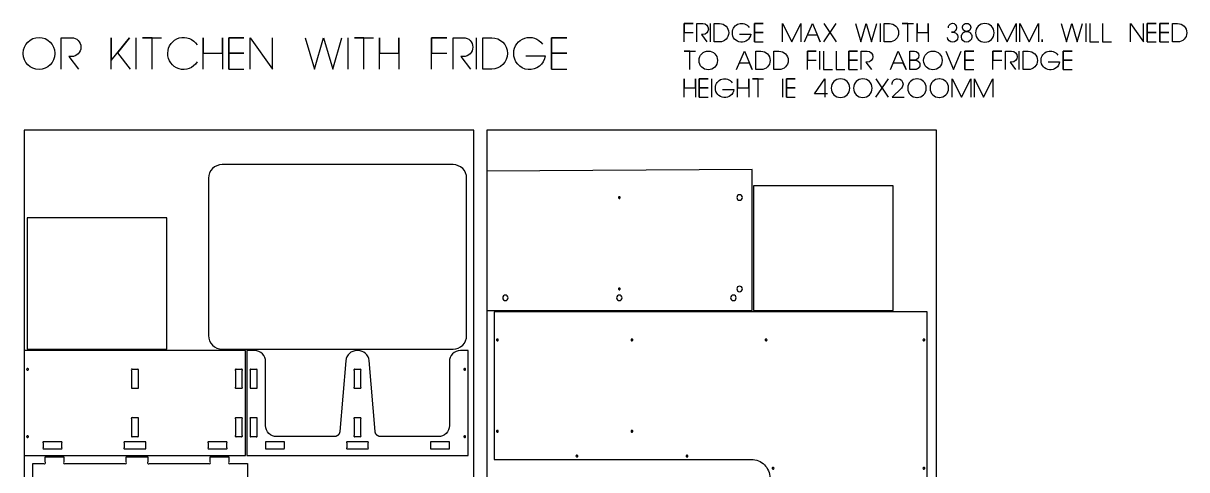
# Model space of a CAD drawing. Extents: x -841 to 7008, y -577 to 2808.
# Drawn here: x 3749 to 6905, y 1520 to 2730 of the extents above; entities that cross this region are included whole.
import ezdxf

# ---------------------------------------------------------------- set-up
doc = ezdxf.new("R2010")
doc.units = 0
for name, color, linetype in [('LAYER_1', 18, 'CONTINUOUS'), ('T5_LOGOLAYER_20', 18, 'CONTINUOUS'), ('T5_LOGOLAYER_21', 18, 'CONTINUOUS')]:
    doc.layers.add(name, color=color, linetype=linetype)

msp = doc.modelspace()

# ---------------------------------------------------------------- linework, layer by layer
at = {"layer": 'LAYER_1'}
for points in [[(5006.4, 0), (6226.4, 0), (6226.4, 2440), (5006.4, 2440)], [(5730.4, 1952), (6109.4, 1952), (6109.4, 2289.5), (5730.4, 2289.5)]]:
    msp.add_lwpolyline(points, close=True, dxfattribs=at)
for points in [[(5006.4, 1952), (5726.4, 1952, 0.000004), (5726.4, 2334), (5006.4, 2329)], [(5368.7, 2257.8, 0.414214), (5366.4, 2260.1, 0.414214), (5364.1, 2257.8, 0.414214), (5366.4, 2255.5, 0.414214)], [(5692.4, 2265.3, 0.414214), (5684.9, 2257.8, 0.414214), (5692.4, 2250.3, 0.414214), (5699.9, 2257.8, 0.414214)], [(5064.6, 1986, 0.414214), (5057.2, 1993.4, 0.414214), (5049.8, 1986, 0.414214), (5057.2, 1978.6, 0.414214)], [(5373.8, 1986, 0.414214), (5366.4, 1993.4, 0.414214), (5359, 1986, 0.414214), (5366.4, 1978.6, 0.414214)], [(5368.7, 2010.2, 0.414214), (5366.4, 2012.5, 0.414214), (5364.1, 2010.2, 0.414214), (5366.4, 2007.9, 0.414214)], [(5675.6, 1993.5, 0.414214), (5668.1, 1986, 0.414214), (5675.6, 1978.5, 0.414214), (5683.1, 1986, 0.414214)], [(5692.4, 2017.7, 0.414214), (5684.9, 2010.2, 0.414214), (5692.4, 2002.7, 0.414214), (5699.9, 2010.2, 0.414214)], [(6201.4, 1948), (5026.4, 1948), (5026.4, 1548), (5724.4, 1548, -0.414214), (5774.4, 1498), (5774.4, 1448), (6201.4, 1448)], [(5035.4, 1874.3, 0.414214), (5032.9, 1871.8, 0.414214), (5035.4, 1869.3, 0.414214), (5037.9, 1871.8, 0.414214)], [(5400.4, 1874.3, 0.414214), (5397.9, 1871.8, 0.414214), (5400.4, 1869.3, 0.414214), (5402.9, 1871.8, 0.414214)], [(5764.4, 1874.3, 0.414214), (5761.9, 1871.8, 0.414214), (5764.4, 1869.3, 0.414214), (5766.9, 1871.8, 0.414214)], [(6192.4, 1874.3, 0.414214), (6189.9, 1871.8, 0.414214), (6192.4, 1869.3, 0.414214), (6194.9, 1871.8, 0.414214)], [(5035.4, 1626.7, 0.414214), (5032.9, 1624.2, 0.414214), (5035.4, 1621.7, 0.414214), (5037.9, 1624.2, 0.414214)], [(5400.4, 1626.7, 0.414214), (5397.9, 1624.2, 0.414214), (5400.4, 1621.7, 0.414214), (5402.9, 1624.2, 0.414214)], [(5251.1, 1559.5, 0.414214), (5248.6, 1557, 0.414214), (5251.1, 1554.5, 0.414214), (5253.6, 1557, 0.414214)], [(5549.8, 1559.5, 0.414214), (5547.3, 1557, 0.414214), (5549.8, 1554.5, 0.414214), (5552.3, 1557, 0.414214)], [(5783.4, 1526.7, 0.414214), (5780.9, 1524.2, 0.414214), (5783.4, 1521.7, 0.414214), (5785.9, 1524.2, 0.414214)], [(6192.4, 1526.7, 0.414214), (6189.9, 1524.2, 0.414214), (6192.4, 1521.7, 0.414214), (6194.9, 1524.2, 0.414214)]]:
    msp.add_lwpolyline(points, format="xyb", close=True, dxfattribs=at)
msp.add_lwpolyline([(3775.5, 1289), (3775.5, 1537), (3804.3, 1537, 1), (3808.7, 1541.5), (3808.7, 1555), (3859.6, 1555), (3859.6, 1541.5, 1), (3864, 1537), (4024.2, 1537, 1), (4028.7, 1541.5), (4028.7, 1555), (4087.2, 1555), (4087.2, 1541.5, 1), (4091.6, 1537), (4251.9, 1537, 1), (4256.4, 1541.5), (4256.4, 1555), (4307.2, 1555), (4307.2, 1541.5, 1), (4311.6, 1537), (4357.5, 1537), (4357.5, 1289)], format="xyb", dxfattribs=at)
at = {"layer": 'T5_LOGOLAYER_20'}
for points in [[(3752, 0), (4972, 0), (4972, 2440), (3752, 2440)], [(3760.2, 1847), (4139.2, 1847), (4139.2, 2202.5), (3760.2, 2202.5)], [(3752, 1559), (4352, 1559), (4352, 1843), (3752, 1843)]]:
    msp.add_lwpolyline(points, close=True, dxfattribs=at)
for points in [[(4252, 1883.5, 0.414214), (4288.5, 1847), (4915.5, 1847, 0.414214), (4952, 1883.5), (4952, 2310.5, 0.414214), (4915.5, 2347), (4288.5, 2347, 0.414214), (4252, 2310.5)], [(4356, 1559), (4956, 1559), (4956, 1843), (4935.3, 1843, 0.415334), (4905.2, 1813), (4905.2, 1639.9, -0.414977), (4875.2, 1609.8), (4719, 1609.8), (4719, 1609.8), (4718.6, 1609.8), (4718.2, 1609.8), (4717.9, 1609.8), (4717.5, 1609.9), (4717.1, 1609.9), (4716.8, 1609.9), (4716.4, 1610), (4716.1, 1610.1), (4715.7, 1610.1), (4715.4, 1610.2), (4715, 1610.3), (4714.7, 1610.4), (4714.4, 1610.5), (4714, 1610.6), (4713.7, 1610.7), (4713.4, 1610.9), (4713, 1611), (4712.7, 1611.1), (4712.4, 1611.3), (4712.1, 1611.4), (4711.8, 1611.6), (4711.5, 1611.8), (4711.2, 1612), (4710.9, 1612.1), (4710.6, 1612.3), (4710.3, 1612.5), (4710, 1612.7), (4709.8, 1612.9), (4709.5, 1613.1), (4709.2, 1613.4), (4709, 1613.6), (4708.7, 1613.8), (4708.5, 1614.1), (4708.2, 1614.3), (4708, 1614.5), (4707.7, 1614.8), (4707.5, 1615.1), (4707.3, 1615.3), (4707.1, 1615.6), (4706.9, 1615.9), (4706.7, 1616.1), (4706.5, 1616.4), (4706.3, 1616.7), (4706.1, 1617), (4705.9, 1617.3), (4705.8, 1617.6), (4705.6, 1617.9), (4705.5, 1618.2), (4705.3, 1618.5), (4705.2, 1618.8), (4705, 1619.1), (4704.9, 1619.4), (4704.8, 1619.8), (4704.7, 1620.1), (4704.6, 1620.4), (4704.5, 1620.8), (4704.4, 1621.1), (4704.3, 1621.4), (4704.3, 1621.8), (4704.2, 1622.1), (4704.1, 1622.5), (4704.1, 1622.8), (4704.1, 1623.2), (4704, 1623.5), (4687.6, 1815.7, 0.388315), (4657.7, 1843), (4654.4, 1843, 0.390656), (4624.4, 1815.5), (4607.9, 1623.4), (4607.9, 1623.1), (4607.8, 1622.8), (4607.8, 1622.4), (4607.8, 1622.1), (4607.7, 1621.7), (4607.6, 1621.4), (4607.6, 1621.1), (4607.5, 1620.8), (4607.4, 1620.4), (4607.3, 1620.1), (4607.2, 1619.8), (4607.1, 1619.5), (4607, 1619.1), (4606.8, 1618.8), (4606.7, 1618.5), (4606.6, 1618.2), (4606.4, 1617.9), (4606.3, 1617.6), (4606.1, 1617.3), (4605.9, 1617), (4605.7, 1616.7), (4605.6, 1616.5), (4605.4, 1616.2), (4605.2, 1615.9), (4605, 1615.6), (4604.7, 1615.4), (4604.5, 1615.1), (4604.3, 1614.8), (4604.1, 1614.6), (4603.8, 1614.3), (4603.6, 1614.1), (4603.3, 1613.9), (4603.1, 1613.6), (4602.8, 1613.4), (4602.6, 1613.2), (4602.3, 1613), (4602, 1612.8), (4601.7, 1612.6), (4601.4, 1612.4), (4601.2, 1612.2), (4600.9, 1612), (4600.6, 1611.8), (4600.2, 1611.6), (4599.9, 1611.5), (4599.6, 1611.3), (4599.3, 1611.2), (4599, 1611), (4598.7, 1610.9), (4598.3, 1610.8), (4598, 1610.6), (4597.7, 1610.5), (4597.3, 1610.4), (4597, 1610.3), (4596.6, 1610.2), (4596.3, 1610.1), (4595.9, 1610.1), (4595.6, 1610), (4595.2, 1609.9), (4594.8, 1609.9), (4594.5, 1609.9), (4594.1, 1609.8), (4593.7, 1609.8), (4593.3, 1609.8), (4593, 1609.8), (4593, 1609.8), (4436.9, 1609.8, -0.41549), (4406.8, 1639.8), (4406.8, 1812.9, 0.414799), (4376.8, 1843), (4356, 1843)], [(3761, 1794.6, 0.414214), (3758.6, 1792.2, 0.414214), (3761, 1789.8, 0.414214), (3763.4, 1792.2, 0.414214)], [(4046, 1741.4), (4058.8, 1741.4, 1), (4061.6, 1744.2), (4061.6, 1789.4, 1), (4058.8, 1792.2), (4046, 1792.2, 1), (4043.1, 1789.4), (4043.1, 1744.2, 1)], [(4327.7, 1741.4), (4340.6, 1741.4, 1), (4343.4, 1744.2), (4343.4, 1789.4, 1), (4340.6, 1792.2), (4327.7, 1792.2, 1), (4324.9, 1789.4), (4324.9, 1744.2, 1)], [(4383.5, 1744.2), (4383.5, 1789.3, 1), (4380.6, 1792.2), (4367.8, 1792.2, 1), (4365, 1789.3), (4365, 1744.2, 1), (4367.8, 1741.4), (4380.6, 1741.4, 1)], [(4662.4, 1792.2), (4649.6, 1792.2, 1), (4646.7, 1789.3), (4646.7, 1744.2, 1), (4649.6, 1741.4), (4662.4, 1741.4, 1), (4665.2, 1744.2), (4665.2, 1789.3, 1)], [(4947, 1794.6, 0.414214), (4944.6, 1792.2, 0.414214), (4947, 1789.8, 0.414214), (4949.4, 1792.2, 0.414214)], [(4058.8, 1660.6), (4046, 1660.6, 1), (4043.1, 1657.8), (4043.1, 1612.6, 1), (4046, 1609.8), (4058.8, 1609.8, 1), (4061.6, 1612.6), (4061.6, 1657.8, 1)], [(4343.4, 1612.6), (4343.4, 1657.8, 1), (4340.6, 1660.6), (4327.7, 1660.6, 1), (4324.9, 1657.8), (4324.9, 1612.6, 1), (4327.7, 1609.8), (4340.6, 1609.8, 1)], [(4380.6, 1660.6), (4367.8, 1660.6, 1), (4365, 1657.7), (4365, 1612.6, 1), (4367.8, 1609.8), (4380.6, 1609.8, 1), (4383.5, 1612.6), (4383.5, 1657.7, 1)], [(4662.4, 1660.6), (4649.6, 1660.6, 1), (4646.7, 1657.7), (4646.7, 1612.6, 1), (4649.6, 1609.8), (4662.4, 1609.8, 1), (4665.2, 1612.6), (4665.2, 1657.7, 1)], [(3761, 1612.2, 0.414214), (3758.6, 1609.8, 0.414214), (3761, 1607.4, 0.414214), (3763.4, 1609.8, 0.414214)], [(4947, 1612.2, 0.414214), (4944.6, 1609.8, 0.414214), (4947, 1607.4, 0.414214), (4949.4, 1609.8, 0.414214)], [(3803.2, 1592.7), (3803.2, 1579.8, 1), (3806, 1577), (3851.2, 1577, 1), (3854, 1579.8), (3854, 1592.7, 1), (3851.2, 1595.5), (3806, 1595.5, 1)], [(4023.1, 1592.7), (4023.1, 1579.8, 1), (4026, 1577), (4078.8, 1577, 1), (4081.6, 1579.8), (4081.6, 1592.7, 1), (4078.8, 1595.5), (4026, 1595.5, 1)], [(4253.6, 1577), (4298.8, 1577, 1), (4301.6, 1579.8), (4301.6, 1592.7, 1), (4298.8, 1595.5), (4253.6, 1595.5, 1), (4250.8, 1592.7), (4250.8, 1579.8, 1)], [(4409.6, 1577), (4454.7, 1577, 1), (4457.6, 1579.8), (4457.6, 1592.6, 1), (4454.7, 1595.5), (4409.6, 1595.5, 1), (4406.8, 1592.6), (4406.8, 1579.8, 1)], [(4629.6, 1577), (4682.4, 1577, 1), (4685.2, 1579.8), (4685.2, 1592.6, 1), (4682.4, 1595.5), (4629.6, 1595.5, 1), (4626.7, 1592.6), (4626.7, 1579.8, 1)], [(4902.3, 1595.5), (4857.2, 1595.5, 1), (4854.4, 1592.6), (4854.4, 1579.8, 1), (4857.2, 1577), (4902.3, 1577, 1), (4905.2, 1579.8), (4905.2, 1592.6, 1)]]:
    msp.add_lwpolyline(points, format="xyb", close=True, dxfattribs=at)
at = {"layer": 'T5_LOGOLAYER_21'}
for points in [[(5542.4, 2679.5), (5542.4, 2729.5), (5566.4, 2729.5), (5542.4, 2729.5), (5542.4, 2705), (5566.4, 2705)], [(5613.9, 2679.5), (5613.9, 2729.5)], [(5732.8, 2679.5), (5732.8, 2729.5), (5756.8, 2729.5), (5732.8, 2729.5), (5732.8, 2705), (5756.8, 2705), (5732.8, 2705), (5732.8, 2679.5), (5756.8, 2679.5)], [(5808.8, 2679.5), (5808.8, 2729.5), (5833.8, 2679.5), (5858.8, 2729.5), (5858.8, 2679.5)], [(5868.8, 2679.5), (5889.8, 2729.5), (5910.8, 2679.5), (5903.3, 2697.5), (5876.8, 2697.5)], [(5920.8, 2729.5), (5954.3, 2679.5)], [(5921.3, 2679.5), (5954.8, 2729.5)], [(6006.8, 2729.5), (6021.3, 2679.5), (6035.8, 2729.5), (6050.3, 2679.5), (6064.8, 2729.5)], [(6074.8, 2679.5), (6074.8, 2729.5)], [(6148.8, 2679.5), (6148.8, 2729.5), (6133.8, 2729.5), (6163.8, 2729.5)], [(6173.8, 2679.5), (6173.8, 2729.5), (6173.8, 2705), (6204.3, 2705), (6204.3, 2729.5), (6204.3, 2679.5)], [(6392.8, 2679.5), (6392.8, 2729.5), (6417.8, 2679.5), (6442.8, 2729.5), (6442.8, 2679.5)], [(6452.8, 2679.5), (6452.8, 2729.5), (6477.8, 2679.5), (6502.8, 2729.5), (6502.8, 2679.5)], [(6564.8, 2729.5), (6579.3, 2679.5), (6593.8, 2729.5), (6608.3, 2679.5), (6622.8, 2729.5)], [(6632.8, 2679.5), (6632.8, 2729.5)], [(6642.8, 2729.5), (6642.8, 2679.5), (6666.8, 2679.5)], [(6676.8, 2729.5), (6676.8, 2679.5), (6700.8, 2679.5)], [(6752.8, 2679.5), (6752.8, 2729.5), (6788.3, 2679.5), (6788.3, 2729.5)], [(6798.3, 2679.5), (6798.3, 2729.5), (6822.3, 2729.5), (6798.3, 2729.5), (6798.3, 2705), (6822.3, 2705), (6798.3, 2705), (6798.3, 2679.5), (6822.3, 2679.5)], [(6832.3, 2679.5), (6832.3, 2729.5), (6856.3, 2729.5), (6832.3, 2729.5), (6832.3, 2705), (6856.3, 2705), (6832.3, 2705), (6832.3, 2679.5), (6856.3, 2679.5)], [(3987.7, 2605.7), (3987.7, 2691.1), (3987.7, 2629.6), (4037.3, 2691.1), (4004.8, 2650.1), (4039, 2605.7)], [(4056.1, 2605.7), (4056.1, 2691.1)], [(4098.8, 2605.7), (4098.8, 2691.1), (4073.2, 2691.1), (4124.4, 2691.1)], [(4237.8, 2605.7), (4237.8, 2691.1), (4237.8, 2649.2), (4289.9, 2649.2), (4289.9, 2691.1), (4289.9, 2605.7)], [(4307, 2605.7), (4307, 2691.1), (4348, 2691.1), (4307, 2691.1), (4307, 2649.2), (4348, 2649.2), (4307, 2649.2), (4307, 2605.7), (4348, 2605.7)], [(4365.1, 2605.7), (4365.1, 2691.1), (4425.7, 2605.7), (4425.7, 2691.1)], [(4514.5, 2691.1), (4539.3, 2605.7), (4564.1, 2691.1), (4588.8, 2605.7), (4613.6, 2691.1)], [(4630.7, 2605.7), (4630.7, 2691.1)], [(4673.4, 2605.7), (4673.4, 2691.1), (4647.8, 2691.1), (4699, 2691.1)], [(4716.1, 2605.7), (4716.1, 2691.1), (4716.1, 2649.2), (4768.2, 2649.2), (4768.2, 2691.1), (4768.2, 2605.7)], [(4857, 2605.7), (4857, 2691.1), (4898, 2691.1), (4857, 2691.1), (4857, 2649.2), (4898, 2649.2)], [(4979.2, 2605.7), (4979.2, 2691.1)], [(5182.4, 2605.7), (5182.4, 2691.1), (5223.4, 2691.1), (5182.4, 2691.1), (5182.4, 2649.2), (5223.4, 2649.2), (5182.4, 2649.2), (5182.4, 2605.7), (5223.4, 2605.7)], [(5557.4, 2604.5), (5557.4, 2654.5), (5542.4, 2654.5), (5572.4, 2654.5)], [(5684.4, 2604.5), (5705.4, 2654.5), (5726.4, 2604.5), (5718.9, 2622.5), (5692.4, 2622.5)], [(5876.3, 2604.5), (5876.3, 2654.5), (5900.3, 2654.5), (5876.3, 2654.5), (5876.3, 2630), (5900.3, 2630)], [(5910.3, 2604.5), (5910.3, 2654.5)], [(5920.3, 2654.5), (5920.3, 2604.5), (5944.3, 2604.5)], [(5954.3, 2654.5), (5954.3, 2604.5), (5978.3, 2604.5)], [(5988.3, 2604.5), (5988.3, 2654.5), (6012.3, 2654.5), (5988.3, 2654.5), (5988.3, 2630), (6012.3, 2630), (5988.3, 2630), (5988.3, 2604.5), (6012.3, 2604.5)], [(6101.8, 2604.5), (6122.8, 2654.5), (6143.8, 2604.5), (6136.3, 2622.5), (6109.8, 2622.5)], [(6251.7, 2654.5), (6272.7, 2604.5), (6293.7, 2654.5)], [(6303.7, 2604.5), (6303.7, 2654.5), (6327.7, 2654.5), (6303.7, 2654.5), (6303.7, 2630), (6327.7, 2630), (6303.7, 2630), (6303.7, 2604.5), (6327.7, 2604.5)], [(6379.7, 2604.5), (6379.7, 2654.5), (6403.7, 2654.5), (6379.7, 2654.5), (6379.7, 2630), (6403.7, 2630)], [(6451.2, 2604.5), (6451.2, 2654.5)], [(6570.2, 2604.5), (6570.2, 2654.5), (6594.2, 2654.5), (6570.2, 2654.5), (6570.2, 2630), (6594.2, 2630), (6570.2, 2630), (6570.2, 2604.5), (6594.2, 2604.5)], [(5542.4, 2529.5), (5542.4, 2579.5), (5542.4, 2555), (5572.9, 2555), (5572.9, 2579.5), (5572.9, 2529.5)], [(5582.9, 2529.5), (5582.9, 2579.5), (5606.9, 2579.5), (5582.9, 2579.5), (5582.9, 2555), (5606.9, 2555), (5582.9, 2555), (5582.9, 2529.5), (5606.9, 2529.5)], [(5616.9, 2529.5), (5616.9, 2579.5)], [(5686.9, 2529.5), (5686.9, 2579.5), (5686.9, 2555), (5717.4, 2555), (5717.4, 2579.5), (5717.4, 2529.5)], [(5742.4, 2529.5), (5742.4, 2579.5), (5727.4, 2579.5), (5757.4, 2579.5)], [(5809.4, 2529.5), (5809.4, 2579.5)], [(5819.4, 2529.5), (5819.4, 2579.5), (5843.4, 2579.5), (5819.4, 2579.5), (5819.4, 2555), (5843.4, 2555), (5819.4, 2555), (5819.4, 2529.5), (5843.4, 2529.5)], [(5930.9, 2538.5), (5895.4, 2538.5), (5923.4, 2579.5), (5923.4, 2529.5)], [(6061.9, 2579.5), (6095.4, 2529.5)], [(6062.4, 2529.5), (6095.9, 2579.5)], [(6269.4, 2529.5), (6269.4, 2579.5), (6294.4, 2529.5), (6319.4, 2579.5), (6319.4, 2529.5)], [(6329.4, 2529.5), (6329.4, 2579.5), (6354.4, 2529.5), (6379.4, 2579.5), (6379.4, 2529.5)]]:
    msp.add_lwpolyline(points, dxfattribs=at)
for points in [[(5576.4, 2679.5), (5576.4, 2729.5), (5592.9, 2729.5, -1), (5592.9, 2699.5), (5588.9, 2699.5), (5603.9, 2679.5)], [(5691.8, 2700.5), (5722.8, 2700.5, -0.955296), (5672.8, 2705, -0.741566), (5718.3, 2719)], [(6258.8, 2717.5, -0.454849), (6269.8, 2730.1, -0.411435), (6280.8, 2719), (6280.8, 2717.5, -0.412121), (6269.8, 2706.5), (6267.3, 2706.5), (6270.3, 2706.5, -0.414286), (6284.3, 2692.5, -0.946269), (6256.3, 2692)], [(3851.9, 2605.7), (3851.9, 2691.1), (3880.1, 2691.1, -1), (3880.1, 2639.9), (3873.3, 2639.9), (3898.9, 2605.7)], [(4220.9, 2625.3, -0.77786), (4141.5, 2649.2, -0.756443), (4220.9, 2671.5)], [(4915.1, 2605.7), (4915.1, 2691.1), (4943.3, 2691.1, -1), (4943.3, 2639.9), (4936.5, 2639.9), (4962.1, 2605.7)], [(5112.3, 2641.6), (5165.3, 2641.6, -0.955296), (5079.9, 2649.2, -0.741566), (5157.6, 2673.2)], [(6022.3, 2604.5), (6022.3, 2654.5), (6038.8, 2654.5, -1), (6038.8, 2624.5), (6034.8, 2624.5), (6049.8, 2604.5)], [(6413.7, 2604.5), (6413.7, 2654.5), (6430.2, 2654.5, -1), (6430.2, 2624.5), (6426.2, 2624.5), (6441.2, 2604.5)], [(6529.2, 2625.5), (6560.2, 2625.5, -0.955296), (6510.2, 2630, -0.741566), (6555.7, 2644)], [(5645.9, 2550.5), (5676.9, 2550.5, -0.955296), (5626.9, 2555, -0.741566), (5672.4, 2569)], [(6105.9, 2564.5, -0.423868), (6120.9, 2580, -0.413911), (6135.9, 2565, -0.194637), (6131.4, 2554.5), (6106.4, 2529.5), (6138.4, 2529.5)]]:
    msp.add_lwpolyline(points, format="xyb", dxfattribs=at)
for points in [[(5623.9, 2679.5), (5623.9, 2729.5), (5637.9, 2729.5, -1), (5637.9, 2679.5)], [(6084.8, 2679.5), (6084.8, 2729.5), (6098.8, 2729.5, -1), (6098.8, 2679.5)], [(6357.3, 2679), (6357.8, 2679, 0.413333), (6382.8, 2704), (6382.8, 2704.5, 0.413333), (6357.8, 2729.5), (6357.3, 2729.5, 0.413333), (6332.3, 2704.5), (6332.3, 2704, 0.413333)], [(6866.3, 2679.5), (6866.3, 2729.5), (6880.3, 2729.5, -1), (6880.3, 2679.5)], [(3834.9, 2647.5, -1), (3749.5, 2647.5), (3749.5, 2649.2, -1), (3834.9, 2649.2)], [(4996.2, 2605.7), (4996.2, 2691.1), (5020.2, 2691.1, -1), (5020.2, 2605.7)], [(6308.3, 2708, -0.414286), (6322.3, 2694), (6322.3, 2693, -1), (6294.3, 2693), (6294.3, 2694, -0.414286)], [(5632.4, 2629, -1), (5582.4, 2629), (5582.4, 2630, -1), (5632.4, 2630)], [(5736.4, 2604.5), (5736.4, 2654.5), (5750.4, 2654.5, -1), (5750.4, 2604.5)], [(5785.3, 2604.5), (5785.3, 2654.5), (5799.3, 2654.5, -1), (5799.3, 2604.5)], [(6153.8, 2604.5), (6153.8, 2654.5), (6166.8, 2654.5, -1), (6166.8, 2630.5), (6153.8, 2630.5), (6166.8, 2630.5), (6167.2, 2630.5), (6167.6, 2630.5), (6167.9, 2630.5), (6168.3, 2630.5), (6168.7, 2630.4), (6169.1, 2630.4), (6169.4, 2630.3), (6169.8, 2630.3), (6170.2, 2630.2), (6170.5, 2630.1), (6170.9, 2630), (6171.2, 2630), (6171.6, 2629.9), (6171.9, 2629.8), (6172.3, 2629.6), (6172.6, 2629.5), (6172.9, 2629.4), (6173.3, 2629.3), (6173.6, 2629.1), (6173.9, 2629), (6174.2, 2628.8), (6174.5, 2628.7), (6174.8, 2628.5), (6175.1, 2628.3), (6175.4, 2628.1), (6175.7, 2628), (6176, 2627.8), (6176.3, 2627.6), (6176.6, 2627.4), (6176.8, 2627.2), (6177.1, 2627), (6177.3, 2626.7), (6177.6, 2626.5), (6177.8, 2626.3), (6178.1, 2626), (6178.3, 2625.8), (6178.5, 2625.6), (6178.8, 2625.3), (6179, 2625.1), (6179.2, 2624.8), (6179.4, 2624.5), (6179.6, 2624.3), (6179.7, 2624), (6179.9, 2623.7), (6180.1, 2623.5), (6180.3, 2623.2), (6180.4, 2622.9), (6180.6, 2622.6), (6180.7, 2622.3), (6180.8, 2622), (6180.9, 2621.7), (6181.1, 2621.4), (6181.2, 2621.1), (6181.3, 2620.8), (6181.3, 2620.5), (6181.4, 2620.2), (6181.5, 2619.8), (6181.6, 2619.5), (6181.6, 2619.2), (6181.6, 2618.9), (6181.7, 2618.5), (6181.7, 2618.2), (6181.7, 2617.9), (6181.7, 2617.5), (6181.7, 2617.2), (6181.7, 2616.9), (6181.7, 2616.5), (6181.6, 2616.2), (6181.6, 2615.9), (6181.6, 2615.6), (6181.5, 2615.2), (6181.4, 2614.9), (6181.3, 2614.6), (6181.3, 2614.3), (6181.2, 2614), (6181.1, 2613.7), (6180.9, 2613.4), (6180.8, 2613.1), (6180.7, 2612.8), (6180.6, 2612.5), (6180.4, 2612.2), (6180.3, 2611.9), (6180.1, 2611.6), (6179.9, 2611.3), (6179.7, 2611.1), (6179.6, 2610.8), (6179.4, 2610.5), (6179.2, 2610.3), (6179, 2610), (6178.8, 2609.8), (6178.5, 2609.5), (6178.3, 2609.3), (6178.1, 2609), (6177.8, 2608.8), (6177.6, 2608.6), (6177.3, 2608.3), (6177.1, 2608.1), (6176.8, 2607.9), (6176.6, 2607.7), (6176.3, 2607.5), (6176, 2607.3), (6175.7, 2607.1), (6175.4, 2606.9), (6175.1, 2606.8), (6174.8, 2606.6), (6174.5, 2606.4), (6174.2, 2606.3), (6173.9, 2606.1), (6173.6, 2606), (6173.3, 2605.8), (6172.9, 2605.7), (6172.6, 2605.6), (6172.3, 2605.4), (6171.9, 2605.3), (6171.6, 2605.2), (6171.2, 2605.1), (6170.9, 2605), (6170.5, 2605), (6170.2, 2604.9), (6169.8, 2604.8), (6169.4, 2604.7), (6169.1, 2604.7), (6168.7, 2604.6), (6168.3, 2604.6), (6167.9, 2604.6), (6167.6, 2604.6), (6167.2, 2604.5), (6166.8, 2604.5)], [(6241.7, 2629, -1), (6191.7, 2629), (6191.7, 2630, -1), (6241.7, 2630)], [(6461.2, 2604.5), (6461.2, 2654.5), (6475.2, 2654.5, -1), (6475.2, 2604.5)], [(5965.9, 2529), (5966.4, 2529, 0.413333), (5991.4, 2554), (5991.4, 2554.5, 0.413333), (5966.4, 2579.5), (5965.9, 2579.5, 0.413333), (5940.9, 2554.5), (5940.9, 2554, 0.413333)], [(6026.4, 2529), (6026.9, 2529, 0.413333), (6051.9, 2554), (6051.9, 2554.5, 0.413333), (6026.9, 2579.5), (6026.4, 2579.5, 0.413333), (6001.4, 2554.5), (6001.4, 2554, 0.413333)], [(6173.4, 2529), (6173.9, 2529, 0.413333), (6198.9, 2554), (6198.9, 2554.5, 0.413333), (6173.9, 2579.5), (6173.4, 2579.5, 0.413333), (6148.4, 2554.5), (6148.4, 2554, 0.413333)], [(6233.9, 2529), (6234.4, 2529, 0.413333), (6259.4, 2554), (6259.4, 2554.5, 0.413333), (6234.4, 2579.5), (6233.9, 2579.5, 0.413333), (6208.9, 2554.5), (6208.9, 2554, 0.413333)]]:
    msp.add_lwpolyline(points, format="xyb", close=True, dxfattribs=at)
for points in [[(6308.3, 2708), (6307.7, 2708.1), (6307.1, 2708.1), (6306.6, 2708.2), (6306, 2708.3), (6305.5, 2708.4), (6305, 2708.5), (6304.5, 2708.7), (6304, 2708.9), (6303.5, 2709.1), (6303, 2709.4), (6302.6, 2709.6), (6302.1, 2709.9), (6301.7, 2710.2), (6301.3, 2710.6), (6300.9, 2710.9), (6300.5, 2711.3), (6300.1, 2711.6), (6299.8, 2712), (6299.4, 2712.5), (6299.1, 2712.9), (6298.8, 2713.3), (6298.6, 2713.8), (6298.3, 2714.3), (6298.1, 2714.8), (6297.9, 2715.3), (6297.8, 2715.8), (6297.6, 2716.3), (6297.5, 2716.8), (6297.4, 2717.4), (6297.3, 2717.9), (6297.3, 2718.5), (6297.3, 2719), (6297.3, 2719.6), (6297.3, 2720.2), (6297.4, 2720.7), (6297.5, 2721.3), (6297.6, 2721.8), (6297.8, 2722.3), (6297.9, 2722.8), (6298.1, 2723.3), (6298.3, 2723.8), (6298.6, 2724.3), (6298.8, 2724.7), (6299.1, 2725.2), (6299.4, 2725.6), (6299.8, 2726), (6300.1, 2726.4), (6300.5, 2726.8), (6300.9, 2727.2), (6301.3, 2727.5), (6301.7, 2727.9), (6302.1, 2728.2), (6302.6, 2728.4), (6303, 2728.7), (6303.5, 2729), (6304, 2729.2), (6304.5, 2729.4), (6305, 2729.5), (6305.5, 2729.7), (6306, 2729.8), (6306.6, 2729.9), (6307.1, 2730), (6307.7, 2730), (6308.3, 2730), (6308.8, 2730), (6309.4, 2730), (6309.9, 2729.9), (6310.5, 2729.8), (6311, 2729.7), (6311.5, 2729.5), (6312, 2729.4), (6312.5, 2729.2), (6313, 2729), (6313.5, 2728.7), (6314, 2728.4), (6314.4, 2728.2), (6314.8, 2727.9), (6315.3, 2727.5), (6315.7, 2727.2), (6316, 2726.8), (6316.4, 2726.4), (6316.7, 2726), (6317.1, 2725.6), (6317.4, 2725.2), (6317.7, 2724.7), (6317.9, 2724.3), (6318.2, 2723.8), (6318.4, 2723.3), (6318.6, 2722.8), (6318.8, 2722.3), (6318.9, 2721.8), (6319, 2721.3), (6319.1, 2720.7), (6319.2, 2720.2), (6319.2, 2719.6), (6319.3, 2719), (6319.2, 2718.5), (6319.2, 2717.9), (6319.1, 2717.4), (6319, 2716.8), (6318.9, 2716.3), (6318.8, 2715.8), (6318.6, 2715.3), (6318.4, 2714.8), (6318.2, 2714.3), (6317.9, 2713.8), (6317.7, 2713.3), (6317.4, 2712.9), (6317.1, 2712.5), (6316.7, 2712), (6316.4, 2711.6), (6316, 2711.3), (6315.7, 2710.9), (6315.3, 2710.6), (6314.8, 2710.2), (6314.4, 2709.9), (6314, 2709.6), (6313.5, 2709.4), (6313, 2709.1), (6312.5, 2708.9), (6312, 2708.7), (6311.5, 2708.5), (6311, 2708.4), (6310.5, 2708.3), (6309.9, 2708.2), (6309.4, 2708.1), (6308.8, 2708.1)], [(6512.8, 2679.5), (6512.8, 2686)]]:
    msp.add_lwpolyline(points, close=True, dxfattribs=at)

doc.saveas('drawing.dxf')
